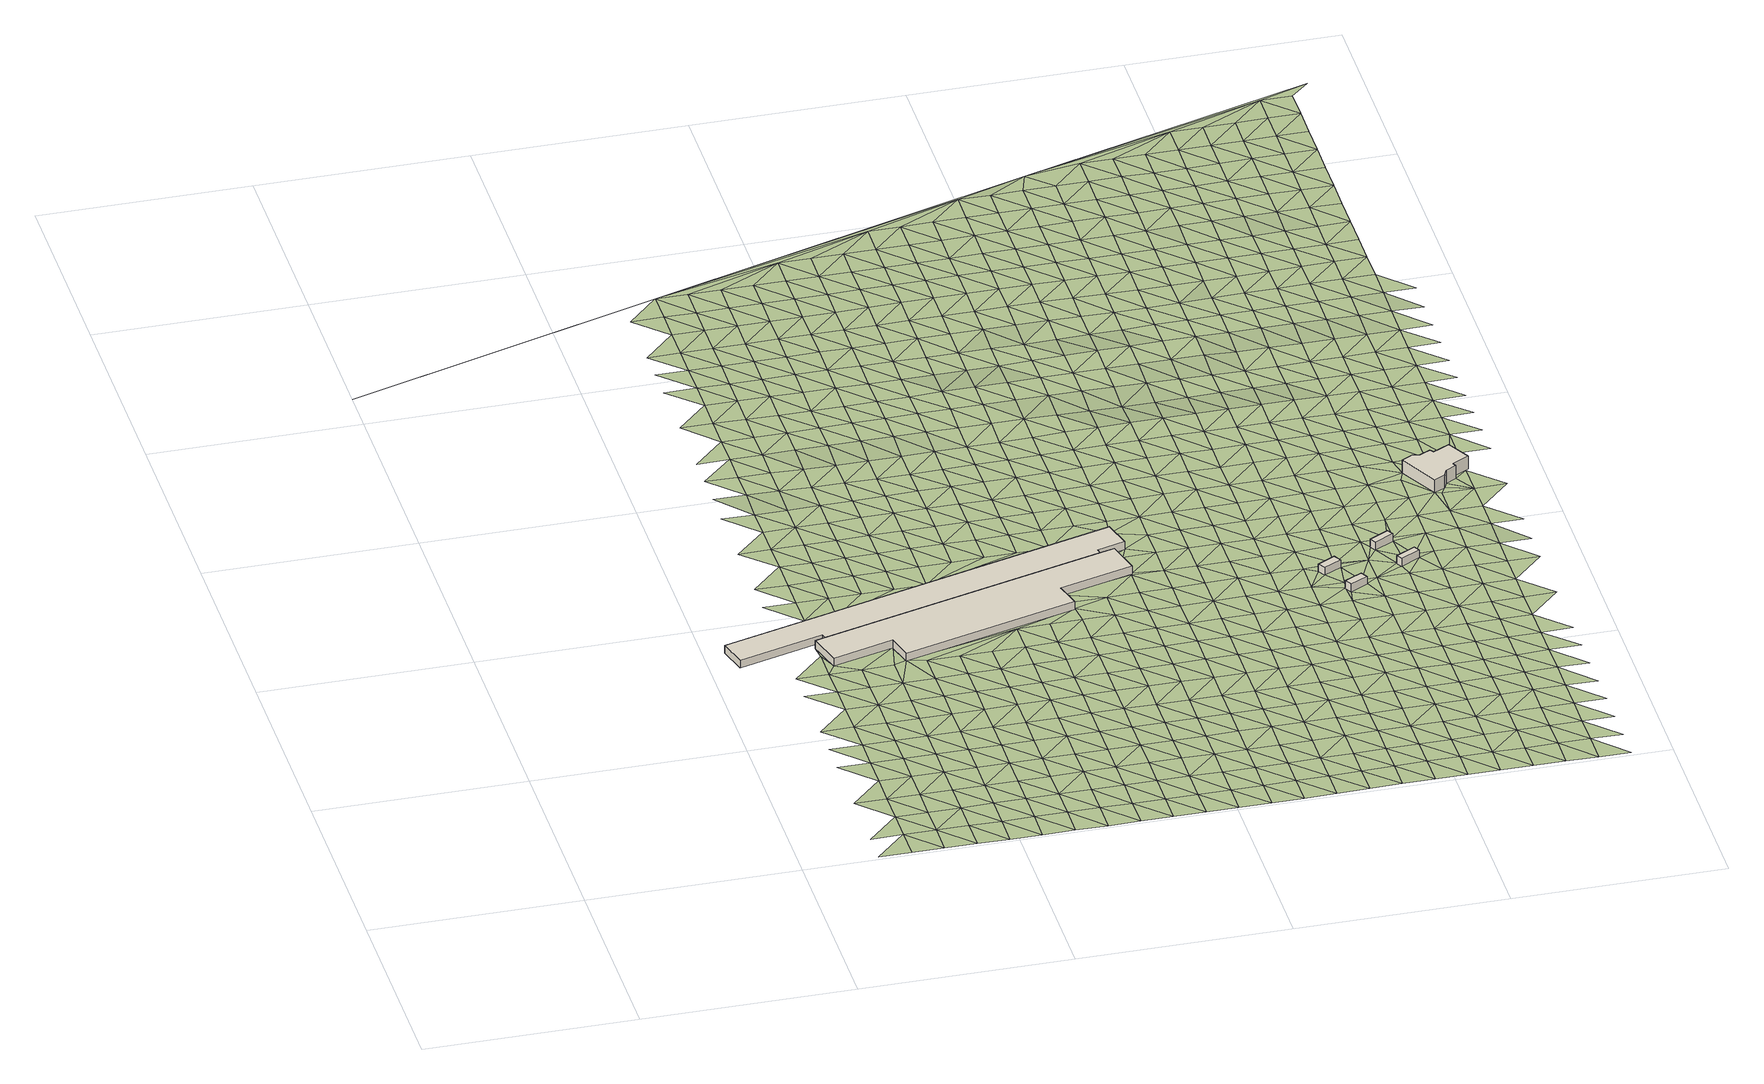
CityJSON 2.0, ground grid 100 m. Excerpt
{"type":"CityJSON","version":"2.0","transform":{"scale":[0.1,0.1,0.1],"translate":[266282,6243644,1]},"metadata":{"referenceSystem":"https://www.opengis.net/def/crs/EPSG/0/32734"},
"CityObjects":{
"building1":{"type":"Building","attributes":{"building":"workshop","building:levels":1,"building_height":4.1,"plus_code":"4FRW3FHF+XHX","ground_height":2.49,"roof_height":6.59},"geometry":[{"type":"Solid","lod":"1","boundaries":[[[[0,1,2,3]],[[1,4,5,2]],[[4,6,7,5]],[[6,8,9,7]],[[8,10,11,9]],[[10,12,13,11]],[[12,14,15,13]],[[14,0,3,15]],[[3,2,5,7,9,11,13,15]],[[14,12,10,8,6,4,1,0]]]]}]},
"building2":{"type":"Building","attributes":{"building":"workshop","building:levels":1,"building_height":4.1,"plus_code":"4FRW3FHF+WPR","ground_height":2.63,"roof_height":6.73},"geometry":[{"type":"Solid","lod":"1","boundaries":[[[[16,17,18,19]],[[17,20,21,18]],[[20,22,23,21]],[[22,24,25,23]],[[24,26,27,25]],[[26,28,29,27]],[[28,30,31,29]],[[30,32,33,31]],[[32,34,35,33]],[[34,16,19,35]],[[19,18,21,23,25,27,29,31,33,35]],[[34,32,30,28,26,24,22,20,17,16]]]]}]},
"building3":{"type":"Building","attributes":{"building":"transportation","building:levels":1,"amenity":"shelter","building_height":4.1,"plus_code":"4FRW3FHG+WC6","ground_height":3.47,"roof_height":7.57},"geometry":[{"type":"Solid","lod":"1","boundaries":[[[[36,37,38,39]],[[37,40,41,38]],[[40,42,43,41]],[[42,36,39,43]],[[39,38,41,43]],[[42,40,37,36]]]]}]},
"building4":{"type":"Building","attributes":{"building":"transportation","building:levels":1,"amenity":"shelter","building_height":4.1,"plus_code":"4FRW3FHG+VC5","ground_height":3.32,"roof_height":7.42},"geometry":[{"type":"Solid","lod":"1","boundaries":[[[[44,45,46,47]],[[45,48,49,46]],[[48,50,51,49]],[[50,44,47,51]],[[47,46,49,51]],[[50,48,45,44]]]]}]},
"building5":{"type":"Building","attributes":{"building":"transportation","building:levels":1,"amenity":"shelter","building_height":4.1,"plus_code":"4FRW3FHG+XG8","ground_height":3.46,"roof_height":7.56},"geometry":[{"type":"Solid","lod":"1","boundaries":[[[[52,53,54,55]],[[53,56,57,54]],[[56,58,59,57]],[[58,52,55,59]],[[55,54,57,59]],[[58,56,53,52]]]]}]},
"building6":{"type":"Building","attributes":{"building":"transportation","building:levels":1,"amenity":"shelter","building_height":4.1,"plus_code":"4FRW3FHG+WH2","ground_height":3.42,"roof_height":7.52},"geometry":[{"type":"Solid","lod":"1","boundaries":[[[[60,61,62,63]],[[61,64,65,62]],[[64,66,67,65]],[[66,60,63,67]],[[63,62,65,67]],[[66,64,61,60]]]]}]},
"building7":{"type":"Building","attributes":{"address":"Ysterplaat","building":"train_station","building:levels":2,"building_height":6.9,"plus_code":"4FRW3FJG+4MQ","ground_height":3.16,"roof_height":10.06},"geometry":[{"type":"Solid","lod":"1","boundaries":[[[[68,69,70,71]],[[69,72,73,70]],[[72,74,75,73]],[[74,76,77,75]],[[76,78,79,77]],[[78,80,81,79]],[[80,82,83,81]],[[82,84,85,83]],[[84,86,87,85]],[[86,88,89,87]],[[88,90,91,89]],[[90,68,71,91]],[[71,70,73,75,77,79,81,83,85,87,89,91]],[[90,88,86,84,82,80,78,76,74,72,69,68]]]]}]},
"terrain1":{"type":"TINRelief","geometry":[{"type":"CompositeSurface","lod":"1","boundaries":[[[92,93,94]],[[95,94,96]],[[94,93,97]],[[96,98,99]],[[99,98,100]],[[96,94,101]],[[101,94,97]],[[102,98,96]],[[103,100,104]],[[101,102,96]],[[104,105,106]],[[100,98,107]],[[108,101,97]],[[102,109,98]],[[100,107,104]],[[110,105,111]],[[98,109,107]],[[102,101,112]],[[110,111,113]],[[101,108,114]],[[105,104,115]],[[109,102,112]],[[115,104,107]],[[101,114,112]],[[111,105,116]],[[117,113,118]],[[116,105,115]],[[119,107,109]],[[114,108,120]],[[112,121,109]],[[122,118,123]],[[124,113,111]],[[107,119,115]],[[111,116,125]],[[109,121,119]],[[114,126,112]],[[122,123,127]],[[118,113,124]],[[111,125,124]],[[126,114,120]],[[116,115,128]],[[121,112,129]],[[115,119,128]],[[130,123,118]],[[129,112,126]],[[127,123,131]],[[116,132,125]],[[124,130,118]],[[121,133,119]],[[131,20,127]],[[132,116,128]],[[120,134,126]],[[135,131,123]],[[133,121,129]],[[136,124,125]],[[130,135,123]],[[17,137,20]],[[119,138,128]],[[125,132,136]],[[129,126,139]],[[140,141,142]],[[138,119,133]],[[126,134,139]],[[130,124,143]],[[144,132,128]],[[124,136,145]],[[133,129,146]],[[147,142,148]],[[128,138,144]],[[135,130,143]],[[124,145,143]],[[139,146,129]],[[147,148,149]],[[150,131,135]],[[136,132,151]],[[132,144,152]],[[142,141,153]],[[138,133,154]],[[134,155,139]],[[133,146,156]],[[145,136,151]],[[143,157,135]],[[151,132,152]],[[148,142,153]],[[138,154,144]],[[149,158,159]],[[160,153,141]],[[133,156,154]],[[146,139,161]],[[150,135,157]],[[145,162,143]],[[159,158,163]],[[161,139,155]],[[148,164,149]],[[144,165,152]],[[145,151,162]],[[146,166,156]],[[157,143,167]],[[153,164,148]],[[144,154,165]],[[166,146,161]],[[158,149,168]],[[169,163,170]],[[171,143,162]],[[171,167,143]],[[150,157,167]],[[172,151,152]],[[156,173,154]],[[164,168,149]],[[165,174,152]],[[175,153,160]],[[155,176,161]],[[173,156,166]],[[151,172,162]],[[170,177,178]],[[172,152,174]],[[179,163,158]],[[153,175,164]],[[154,180,165]],[[168,181,158]],[[171,182,167]],[[161,183,166]],[[173,180,154]],[[163,179,170]],[[171,162,184]],[[185,177,186]],[[158,181,179]],[[161,176,183]],[[168,164,187]],[[174,165,188]],[[162,172,184]],[[185,186,189]],[[164,175,187]],[[180,188,165]],[[190,175,160]],[[177,170,191]],[[182,171,192]],[[173,166,193]],[[183,194,166]],[[181,168,195]],[[191,170,179]],[[184,192,171]],[[172,174,196]],[[180,173,193]],[[197,189,198]],[[187,195,168]],[[188,199,174]],[[193,166,194]],[[177,200,186]],[[176,201,183]],[[202,179,181]],[[172,196,184]],[[177,191,200]],[[182,192,203]],[[196,174,199]],[[175,190,187]],[[181,195,202]],[[189,186,204]],[[188,180,205]],[[194,183,206]],[[198,207,208]],[[8,209,160]],[[160,210,190]],[[193,211,180]],[[192,184,212]],[[204,186,200]],[[206,183,201]],[[167,182,213]],[[191,179,214]],[[195,187,215]],[[199,188,205]],[[208,207,216]],[[179,202,217]],[[212,184,196]],[[180,211,205]],[[198,189,218]],[[194,219,193]],[[215,187,190]],[[214,200,191]],[[192,220,203]],[[218,189,204]],[[179,217,214]],[[219,194,206]],[[195,221,202]],[[220,192,212]],[[222,207,198]],[[223,196,199]],[[211,193,224]],[[225,216,226]],[[221,195,215]],[[205,227,199]],[[213,182,203]],[[201,228,206]],[[218,222,198]],[[224,193,219]],[[204,200,229]],[[217,202,230]],[[196,223,212]],[[231,200,214]],[[232,203,220]],[[223,199,227]],[[190,210,215]],[[211,233,205]],[[226,234,235]],[[230,202,221]],[[216,207,236]],[[229,218,204]],[[219,206,237]],[[222,238,207]],[[229,200,231]],[[233,211,224]],[[217,239,214]],[[212,240,220]],[[206,228,237]],[[216,236,226]],[[221,215,241]],[[227,205,242]],[[243,234,244]],[[207,238,236]],[[239,217,230]],[[212,223,240]],[[224,219,245]],[[215,210,241]],[[242,205,233]],[[213,203,232]],[[222,218,246]],[[247,231,214]],[[243,244,248]],[[218,229,249]],[[237,245,219]],[[234,226,250]],[[230,221,251]],[[232,220,252]],[[227,253,223]],[[214,239,247]],[[240,254,220]],[[238,222,246]],[[250,226,236]],[[218,249,246]],[[241,251,221]],[[253,227,242]],[[233,224,255]],[[228,256,237]],[[252,220,254]],[[224,245,257]],[[244,234,258]],[[229,231,259]],[[223,260,240]],[[261,248,262]],[[231,247,263]],[[239,230,264]],[[233,255,242]],[[258,234,250]],[[230,251,265]],[[260,223,253]],[[224,257,255]],[[213,266,167]],[[267,236,238]],[[249,229,259]],[[241,210,268]],[[245,237,269]],[[262,270,261]],[[246,271,238]],[[259,231,263]],[[232,252,213]],[[239,264,247]],[[254,240,272]],[[230,265,264]],[[269,237,256]],[[244,273,248]],[[236,267,250]],[[251,241,268]],[[253,242,274]],[[244,258,275]],[[238,271,267]],[[272,240,260]],[[249,276,246]],[[257,245,277]],[[242,255,274]],[[248,273,262]],[[247,278,263]],[[254,279,252]],[[244,275,273]],[[276,249,259]],[[277,245,269]],[[160,209,210]],[[258,250,280]],[[251,281,265]],[[260,253,282]],[[247,264,278]],[[254,272,279]],[[271,246,283]],[[257,284,255]],[[250,267,280]],[[281,251,268]],[[274,282,253]],[[285,268,210]],[[270,262,286]],[[287,213,252]],[[256,288,269]],[[283,246,276]],[[284,257,277]],[[258,289,275]],[[290,259,263]],[[265,291,264]],[[292,272,260]],[[286,262,273]],[[278,293,263]],[[287,252,279]],[[271,294,267]],[[255,295,274]],[[289,258,280]],[[291,265,281]],[[292,260,282]],[[259,290,276]],[[277,269,296]],[[294,271,283]],[[290,263,293]],[[284,295,255]],[[264,297,278]],[[298,270,286]],[[213,287,299]],[[269,288,296]],[[273,275,300]],[[267,301,280]],[[268,285,281]],[[279,272,302]],[[282,274,303]],[[289,304,275]],[[291,297,264]],[[272,292,305]],[[283,276,306]],[[301,267,294]],[[285,210,307]],[[295,303,274]],[[308,309,270]],[[273,300,286]],[[293,278,310]],[[287,279,302]],[[311,284,277]],[[275,304,300]],[[276,290,306]],[[272,305,302]],[[296,312,277]],[[313,289,280]],[[297,310,278]],[[294,283,314]],[[291,281,315]],[[292,282,316]],[[284,311,295]],[[266,213,299]],[[280,301,313]],[[285,317,281]],[[303,318,282]],[[311,277,312]],[[298,286,319]],[[288,320,296]],[[306,314,283]],[[304,289,321]],[[290,293,322]],[[297,291,315]],[[299,287,323]],[[305,292,316]],[[286,300,319]],[[310,324,293]],[[315,281,317]],[[302,325,287]],[[318,316,282]],[[303,295,326]],[[289,313,321]],[[301,294,327]],[[290,322,306]],[[307,210,328]],[[312,296,329]],[[294,314,330]],[[322,293,324]],[[287,325,323]],[[295,311,326]],[[305,331,302]],[[319,332,298]],[[329,296,320]],[[304,333,300]],[[301,327,313]],[[310,297,334]],[[317,285,307]],[[318,303,335]],[[321,336,304]],[[294,330,327]],[[315,337,297]],[[316,331,305]],[[323,266,299]],[[314,306,338]],[[312,339,311]],[[298,340,270]],[[326,335,303]],[[300,333,319]],[[324,310,334]],[[325,302,341]],[[304,336,333]],[[338,306,322]],[[297,337,334]],[[339,312,329]],[[321,313,342]],[[317,343,315]],[[331,341,302]],[[314,344,330]],[[345,316,318]],[[311,346,326]],[[342,313,327]],[[343,317,307]],[[318,335,347]],[[332,319,348]],[[320,349,329]],[[344,314,338]],[[346,311,339]],[[350,266,351]],[[352,336,321]],[[353,322,324]],[[337,315,354]],[[355,323,325]],[[316,345,331]],[[348,319,333]],[[334,356,324]],[[341,357,325]],[[345,318,347]],[[330,358,327]],[[335,326,359]],[[342,352,321]],[[354,315,343]],[[266,323,355]],[[298,332,340]],[[322,353,338]],[[339,329,360]],[[209,328,210]],[[358,330,344]],[[353,324,356]],[[325,357,355]],[[359,326,346]],[[337,361,334]],[[341,331,362]],[[363,332,348]],[[329,349,360]],[[351,266,364]],[[350,351,364]],[[333,336,365]],[[327,366,342]],[[343,307,328]],[[367,347,335]],[[352,368,336]],[[361,337,354]],[[331,345,362]],[[338,369,344]],[[346,339,370]],[[366,327,358]],[[335,359,367]],[[266,355,364]],[[333,365,348]],[[356,334,371]],[[357,341,372]],[[336,368,365]],[[338,353,369]],[[360,370,339]],[[354,343,373]],[[371,334,361]],[[362,372,341]],[[352,342,374]],[[358,344,375]],[[345,347,376]],[[366,377,342]],[[328,373,343]],[[347,367,378]],[[363,340,332]],[[363,348,379]],[[356,380,353]],[[355,357,381]],[[359,346,382]],[[349,383,360]],[[369,375,344]],[[346,370,384]],[[368,352,374]],[[385,361,354]],[[345,376,362]],[[348,365,379]],[[342,377,374]],[[380,356,371]],[[357,372,381]],[[376,347,378]],[[366,358,386]],[[359,382,367]],[[364,387,350]],[[385,354,373]],[[346,384,382]],[[353,388,369]],[[364,355,389]],[[370,360,390]],[[358,375,386]],[[372,362,391]],[[379,392,363]],[[388,353,380]],[[389,355,381]],[[390,360,383]],[[368,393,365]],[[394,377,366]],[[371,361,395]],[[367,396,378]],[[374,397,368]],[[361,385,398]],[[391,362,376]],[[375,369,399]],[[328,400,373]],[[370,401,384]],[[363,392,340]],[[386,394,366]],[[367,382,396]],[[350,387,402]],[[365,393,379]],[[380,371,395]],[[372,403,381]],[[368,397,393]],[[399,369,388]],[[361,398,395]],[[389,404,364]],[[401,370,390]],[[374,377,405]],[[406,270,340]],[[403,372,391]],[[407,386,375]],[[385,373,408]],[[409,376,378]],[[384,410,382]],[[394,405,377]],[[387,364,404]],[[396,411,378]],[[392,379,412]],[[380,413,388]],[[414,389,381]],[[383,415,390]],[[375,399,407]],[[410,384,401]],[[416,397,374]],[[398,385,408]],[[376,409,391]],[[412,379,393]],[[413,380,395]],[[408,373,400]],[[414,381,403]],[[409,378,411]],[[328,209,400]],[[394,386,417]],[[382,418,396]],[[405,416,374]],[[419,420,421]],[[392,422,340]],[[389,423,404]],[[390,424,401]],[[417,386,407]],[[410,418,382]],[[399,388,425]],[[398,426,395]],[[403,391,427]],[[422,392,412]],[[413,428,388]],[[389,414,423]],[[390,415,424]],[[393,397,429]],[[430,405,394]],[[411,396,431]],[[416,432,397]],[[426,398,408]],[[391,409,427]],[[419,421,433]],[[399,425,407]],[[387,404,434]],[[430,394,417]],[[388,428,425]],[[418,431,396]],[[435,421,402]],[[393,429,412]],[[436,413,395]],[[414,403,437]],[[410,401,438]],[[439,340,422]],[[397,432,429]],[[404,423,434]],[[424,440,401]],[[408,400,441]],[[433,421,435]],[[402,387,442]],[[436,395,426]],[[427,437,403]],[[416,405,443]],[[407,444,417]],[[409,411,445]],[[418,410,438]],[[405,430,446]],[[431,447,411]],[[438,401,440]],[[441,400,209]],[[412,448,422]],[[428,413,449]],[[415,450,424]],[[407,425,444]],[[451,435,402]],[[434,442,387]],[[432,416,443]],[[452,426,408]],[[453,423,414]],[[409,445,427]],[[412,429,448]],[[405,446,443]],[[413,436,449]],[[414,437,454]],[[445,411,447]],[[435,451,433]],[[441,452,408]],[[451,402,442]],[[430,417,455]],[[423,453,434]],[[431,418,456]],[[440,424,457]],[[417,444,458]],[[414,454,453]],[[438,459,418]],[[439,422,460]],[[461,425,428]],[[462,436,426]],[[437,427,463]],[[433,464,209]],[[448,465,422]],[[449,466,428]],[[457,424,450]],[[432,467,429]],[[446,430,455]],[[447,431,456]],[[443,468,432]],[[455,417,458]],[[452,462,426]],[[463,427,445]],[[418,459,456]],[[406,340,439]],[[425,461,444]],[[442,434,469]],[[440,470,438]],[[441,209,471]],[[460,422,465]],[[428,466,461]],[[433,451,464]],[[429,467,448]],[[449,436,472]],[[437,473,454]],[[432,468,467]],[[453,469,434]],[[470,440,457]],[[446,474,443]],[[441,471,452]],[[462,472,436]],[[473,437,463]],[[464,471,209]],[[458,444,475]],[[476,445,447]],[[459,438,477]],[[455,474,446]],[[456,478,447]],[[465,448,479]],[[480,466,449]],[[451,442,481]],[[482,453,454]],[[450,483,457]],[[484,270,406]],[[475,444,461]],[[469,485,442]],[[477,438,470]],[[468,443,486]],[[487,462,452]],[[445,476,463]],[[479,448,467]],[[472,480,449]],[[482,454,473]],[[476,447,478]],[[451,481,464]],[[459,488,456]],[[474,486,443]],[[452,471,487]],[[481,442,485]],[[439,460,406]],[[465,489,460]],[[455,458,490]],[[491,461,466]],[[470,457,492]],[[458,475,493]],[[488,459,477]],[[469,453,494]],[[463,495,473]],[[489,465,479]],[[466,480,491]],[[453,482,496]],[[457,483,492]],[[467,468,497]],[[474,455,490]],[[472,462,498]],[[499,471,464]],[[478,456,500]],[[486,501,468]],[[490,458,493]],[[462,487,502]],[[463,476,495]],[[485,469,494]],[[503,477,470]],[[499,464,481]],[[453,496,494]],[[500,456,488]],[[467,497,479]],[[475,461,504]],[[480,472,498]],[[505,460,489]],[[468,501,497]],[[461,491,506]],[[462,502,498]],[[492,503,470]],[[482,473,507]],[[478,508,476]],[[495,509,473]],[[486,474,510]],[[504,493,475]],[[487,471,511]],[[477,512,488]],[[406,460,505]],[[490,513,474]],[[461,506,504]],[[471,499,514]],[[508,478,500]],[[489,479,515]],[[516,481,485]],[[507,496,482]],[[483,517,492]],[[494,518,485]],[[507,473,509]],[[503,512,477]],[[501,486,510]],[[491,480,519]],[[502,487,511]],[[476,520,495]],[[479,497,515]],[[474,513,510]],[[498,521,480]],[[511,471,514]],[[490,493,522]],[[481,516,499]],[[523,500,488]],[[518,516,485]],[[520,476,508]],[[505,489,524]],[[506,491,519]],[[494,496,525]],[[526,503,492]],[[493,504,522]],[[519,480,521]],[[488,512,523]],[[502,527,498]],[[509,495,528]],[[515,524,489]],[[525,496,507]],[[526,492,517]],[[501,529,497]],[[530,513,490]],[[499,531,514]],[[510,532,501]],[[511,527,502]],[[528,495,520]],[[506,533,504]],[[534,518,494]],[[508,500,535]],[[512,503,536]],[[522,530,490]],[[499,516,531]],[[500,523,537]],[[505,538,406]],[[497,529,515]],[[521,498,539]],[[509,540,507]],[[505,524,541]],[[501,532,529]],[[533,506,519]],[[525,534,494]],[[503,526,536]],[[510,513,542]],[[520,508,535]],[[527,539,498]],[[540,509,528]],[[500,537,535]],[[504,543,522]],[[511,514,544]],[[518,545,516]],[[505,541,538]],[[530,542,513]],[[308,270,484]],[[531,546,514]],[[524,515,547]],[[548,525,507]],[[523,512,549]],[[517,550,526]],[[543,504,533]],[[534,545,518]],[[536,551,512]],[[552,532,510]],[[553,519,521]],[[527,511,544]],[[520,554,528]],[[547,515,529]],[[539,555,521]],[[544,514,546]],[[507,540,548]],[[530,522,556]],[[531,516,557]],[[537,523,549]],[[542,552,510]],[[554,520,535]],[[549,512,551]],[[541,524,558]],[[519,553,533]],[[536,526,559]],[[543,556,522]],[[553,521,555]],[[545,557,516]],[[560,534,525]],[[558,524,547]],[[525,548,561]],[[526,550,559]],[[529,532,562]],[[563,542,530]],[[539,527,564]],[[565,546,531]],[[540,528,566]],[[537,567,535]],[[552,568,532]],[[544,569,527]],[[554,570,528]],[[538,541,571]],[[543,533,572]],[[573,551,536]],[[563,530,556]],[[557,565,531]],[[525,561,560]],[[567,537,549]],[[529,562,547]],[[555,539,564]],[[545,534,574]],[[540,566,548]],[[571,541,558]],[[532,568,562]],[[572,533,553]],[[527,569,564]],[[528,570,566]],[[559,573,536]],[[544,546,575]],[[576,554,535]],[[406,538,484]],[[552,542,577]],[[578,556,543]],[[557,545,574]],[[551,579,549]],[[542,563,580]],[[565,575,546]],[[534,560,574]],[[576,535,567]],[[558,547,581]],[[582,559,550]],[[583,538,571]],[[572,578,543]],[[573,579,551]],[[584,561,548]],[[568,552,577]],[[553,555,585]],[[586,569,544]],[[570,554,587]],[[547,562,581]],[[542,580,577]],[[564,588,555]],[[548,566,589]],[[561,36,560]],[[590,567,549]],[[575,586,544]],[[554,576,587]],[[589,584,548]],[[563,556,591]],[[585,572,553]],[[565,557,592]],[[593,36,561]],[[578,594,556]],[[585,555,588]],[[574,595,557]],[[579,590,549]],[[571,558,596]],[[564,569,597]],[[573,559,598]],[[581,599,558]],[[561,600,593]],[[559,582,601]],[[568,602,562]],[[580,563,591]],[[561,584,600]],[[570,603,566]],[[604,576,567]],[[577,605,568]],[[591,556,594]],[[586,597,569]],[[557,595,592]],[[587,606,570]],[[484,538,583]],[[596,583,571]],[[574,560,607]],[[575,565,608]],[[579,573,598]],[[607,560,36]],[[596,558,599]],[[590,604,567]],[[559,601,598]],[[562,602,581]],[[578,572,609]],[[610,588,564]],[[566,603,589]],[[584,589,45]],[[568,605,602]],[[572,585,611]],[[570,606,603]],[[580,612,577]],[[586,575,608]],[[587,576,613]],[[597,610,564]],[[565,592,608]],[[593,600,614]],[[594,578,609]],[[615,595,574]],[[591,612,580]],[[572,611,609]],[[604,613,576]],[[589,616,45]],[[599,581,617]],[[585,588,618]],[[584,619,600]],[[590,579,620]],[[601,582,621]],[[583,596,622]],[[574,607,615]],[[598,623,579]],[[605,577,624]],[[625,606,587]],[[602,617,581]],[[610,618,588]],[[616,589,603]],[[614,600,619]],[[626,607,614]],[[597,586,627]],[[590,620,604]],[[583,622,484]],[[612,624,577]],[[608,628,586]],[[613,625,587]],[[579,623,620]],[[45,616,629]],[[599,630,596]],[[591,594,631]],[[632,611,585]],[[592,595,633]],[[601,634,598]],[[609,635,594]],[[636,595,615]],[[617,630,599]],[[618,632,585]],[[586,628,627]],[[621,634,601]],[[602,605,637]],[[612,591,631]],[[607,626,638]],[[610,597,639]],[[592,633,608]],[[603,606,640]],[[613,604,641]],[[626,614,638]],[[624,642,605]],[[631,594,635]],[[595,636,633]],[[625,643,606]],[[629,644,619]],[[622,596,645]],[[619,638,614]],[[609,611,646]],[[623,598,647]],[[644,629,616]],[[604,620,641]],[[602,637,617]],[[648,615,607]],[[618,610,639]],[[616,603,640]],[[630,645,596]],[[605,642,637]],[[632,646,611]],[[597,627,639]],[[606,643,640]],[[634,647,598]],[[649,628,608]],[[650,625,613]],[[638,619,644]],[[622,651,484]],[[624,612,652]],[[653,635,609]],[[615,648,636]],[[631,654,612]],[[638,648,607]],[[608,633,649]],[[641,650,613]],[[630,617,655]],[[616,656,644]],[[620,623,657]],[[621,658,634]],[[645,651,622]],[[646,653,609]],[[647,659,623]],[[642,624,652]],[[632,618,660]],[[625,661,643]],[[617,637,655]],[[612,654,652]],[[639,662,618]],[[656,616,640]],[[631,635,663]],[[627,628,664]],[[620,657,641]],[[649,665,628]],[[650,661,625]],[[623,659,657]],[[645,630,666]],[[644,667,638]],[[632,660,646]],[[636,668,633]],[[647,634,669]],[[651,670,484]],[[653,663,635]],[[618,662,660]],[[648,671,636]],[[627,664,639]],[[52,648,638]],[[655,666,630]],[[628,665,664]],[[644,656,672]],[[634,658,669]],[[638,673,52]],[[642,674,637]],[[675,654,631]],[[668,649,633]],[[676,640,643]],[[641,677,650]],[[652,678,642]],[[667,644,679]],[[636,671,668]],[[661,680,643]],[[679,644,672]],[[638,667,673]],[[653,646,681]],[[659,647,682]],[[663,675,631]],[[677,641,657]],[[651,645,683]],[[637,674,655]],[[684,662,639]],[[656,640,676]],[[645,666,685]],[[642,678,674]],[[646,660,681]],[[643,680,676]],[[669,682,647]],[[652,654,686]],[[687,648,52]],[[688,665,649]],[[661,650,689]],[[639,664,684]],[[671,648,687]],[[690,673,667]],[[651,683,670]],[[484,670,308]],[[663,653,691]],[[692,657,659]],[[645,685,683]],[[675,686,654]],[[688,649,668]],[[650,677,689]],[[666,655,693]],[[694,672,656]],[[658,695,669]],[[681,691,653]],[[659,682,692]],[[696,673,690]],[[697,678,652]],[[662,698,660]],[[680,661,699]],[[679,672,64]],[[693,655,674]],[[684,700,662]],[[676,694,656]],[[701,690,667]],[[702,664,665]],[[657,703,677]],[[686,697,652]],[[665,688,704]],[[689,699,661]],[[671,687,705]],[[666,706,685]],[[675,663,707]],[[660,698,681]],[[668,671,708]],[[682,669,709]],[[670,683,710]],[[663,691,711]],[[662,700,698]],[[657,692,703]],[[701,696,690]],[[687,696,712]],[[702,684,664]],[[680,713,676]],[[706,666,693]],[[665,704,702]],[[694,714,672]],[[64,672,714]],[[674,678,715]],[[675,707,686]],[[689,677,716]],[[712,705,687]],[[697,717,678]],[[663,711,707]],[[671,705,708]],[[680,699,713]],[[308,670,710]],[[685,718,683]],[[691,681,719]],[[688,668,720]],[[682,721,692]],[[703,716,677]],[[674,715,693]],[[700,684,722]],[[718,685,706]],[[678,717,715]],[[719,681,698]],[[696,723,712]],[[724,701,64]],[[697,686,725]],[[696,701,723]],[[720,704,688]],[[694,676,726]],[[727,699,689]],[[684,702,722]],[[720,668,708]],[[676,713,728]],[[64,714,724]],[[710,683,729]],[[711,691,730]],[[731,703,692]],[[686,707,725]],[[716,727,689]],[[693,732,706]],[[705,712,733]],[[714,694,726]],[[718,729,683]],[[730,691,719]],[[676,728,726]],[[724,723,701]],[[717,697,734]],[[698,700,735]],[[702,704,736]],[[699,737,713]],[[693,715,732]],[[722,738,700]],[[711,739,707]],[[703,740,716]],[[725,734,697]],[[308,710,741]],[[704,720,736]],[[712,723,733]],[[727,737,699]],[[698,735,719]],[[705,742,708]],[[729,741,710]],[[739,711,730]],[[700,738,735]],[[718,706,743]],[[715,717,744]],[[702,745,722]],[[724,714,746]],[[747,728,713]],[[732,748,706]],[[726,749,714]],[[707,750,725]],[[708,742,720]],[[727,716,751]],[[744,717,734]],[[702,736,745]],[[705,733,742]],[[737,747,713]],[[729,718,743]],[[730,719,752]],[[746,723,724]],[[743,706,748]],[[739,750,707]],[[749,746,714]],[[715,753,732]],[[754,738,722]],[[726,728,755]],[[719,735,752]],[[734,725,756]],[[737,727,757]],[[753,715,744]],[[722,745,754]],[[747,755,728]],[[720,68,736]],[[723,758,733]],[[750,756,725]],[[759,720,742]],[[741,729,760]],[[748,732,761]],[[762,308,741]],[[763,739,730]],[[764,749,726]],[[743,765,729]],[[752,766,730]],[[723,746,758]],[[767,735,738]],[[745,736,768]],[[769,747,737]],[[761,732,753]],[[720,759,68]],[[754,770,738]],[[755,764,726]],[[771,744,734]],[[739,763,750]],[[729,765,760]],[[756,772,734]],[[763,730,766]],[[733,773,742]],[[748,774,743]],[[735,767,752]],[[746,749,775]],[[68,768,736]],[[738,770,767]],[[758,776,733]],[[744,771,753]],[[777,754,745]],[[774,748,761]],[[772,771,734]],[[764,775,749]],[[742,773,759]],[[733,776,773]],[[756,750,778]],[[755,747,779]],[[762,741,760]],[[745,768,777]],[[765,743,780]],[[766,752,781]],[[758,746,782]],[[750,763,778]],[[68,759,773]],[[761,753,783]],[[770,754,784]],[[764,755,779]],[[780,743,774]],[[781,752,767]],[[775,782,746]],[[68,785,768]],[[772,756,786]],[[753,771,783]],[[754,777,784]],[[765,787,760]],[[766,788,763]],[[789,776,758]],[[776,790,773]],[[778,786,756]],[[774,761,791]],[[765,780,787]],[[788,766,781]],[[782,789,758]],[[773,790,792]],[[770,793,767]],[[768,794,777]],[[775,764,795]],[[783,791,761]],[[768,785,794]],[[784,796,770]],[[762,760,797]],[[771,772,798]],[[763,799,778]],[[772,786,800]],[[776,801,790]],[[775,795,782]],[[785,802,794]],[[797,760,787]],[[799,763,788]],[[770,796,793]],[[789,803,776]],[[780,774,804]],[[771,798,783]],[[781,767,805]],[[784,777,806]],[[774,791,807]],[[798,772,800]],[[801,792,790]],[[786,778,808]],[[794,802,809]],[[308,762,810]],[[806,777,794]],[[776,803,801]],[[780,804,787]],[[788,781,805]],[[789,782,811]],[[762,797,812]],[[774,807,804]],[[792,801,813]],[[778,799,808]],[[767,793,805]],[[791,783,814]],[[815,796,784]],[[800,786,816]],[[813,801,817]],[[814,783,798]],[[806,815,784]],[[818,794,809]],[[809,819,818]],[[797,787,820]],[[803,789,821]],[[816,786,808]],[[818,806,794]],[[807,791,822]],[[823,799,788]],[[824,793,796]],[[787,804,820]],[[805,825,788]],[[817,826,827]],[[826,817,801]],[[822,791,814]],[[796,815,824]],[[797,828,812]],[[829,798,800]],[[799,823,808]],[[800,816,830]],[[788,825,823]],[[827,826,831]],[[807,832,804]],[[805,793,833]],[[834,801,803]],[[828,797,820]],[[798,829,814]],[[815,806,835]],[[806,818,835]],[[832,807,822]],[[829,800,830]],[[833,793,824]],[[812,810,762]],[[818,831,836]],[[816,808,837]],[[801,834,826]],[[804,838,820]],[[839,825,805]],[[828,840,812]],[[808,823,837]],[[835,818,836]],[[822,814,841]],[[838,804,832]],[[833,839,805]],[[816,842,830]],[[824,815,843]],[[814,829,841]],[[835,844,815]],[[845,828,820]],[[842,816,837]],[[832,822,846]],[[823,825,847]],[[843,833,824]],[[845,820,838]],[[839,848,825]],[[843,815,844]],[[836,849,835]],[[841,846,822]],[[840,810,812]],[[840,828,850]],[[829,830,851]],[[823,847,837]],[[842,852,830]],[[825,848,847]],[[853,838,832]],[[828,845,850]],[[829,851,841]],[[839,833,854]],[[844,835,855]],[[832,846,853]],[[851,830,852]],[[833,843,856]],[[857,842,837]],[[858,845,838]],[[848,839,854]],[[850,859,840]],[[857,837,847]],[[833,856,854]],[[846,841,860]],[[844,861,843]],[[853,858,838]],[[862,308,810]],[[852,842,863]],[[859,810,840]],[[860,841,851]],[[850,845,864]],[[842,857,863]],[[846,865,853]],[[847,848,866]],[[856,843,867]],[[858,864,845]],[[854,868,848]],[[865,846,860]],[[869,859,850]],[[870,851,852]],[[857,847,866]],[[863,871,852]],[[848,868,866]],[[858,853,872]],[[856,873,854]],[[864,869,850]],[[851,870,860]],[[865,872,853]],[[871,870,852]],[[857,874,863]],[[810,859,875]],[[876,864,858]],[[868,854,877]],[[869,878,859]],[[866,874,857]],[[865,860,879]],[[876,858,872]],[[880,871,863]],[[875,859,878]],[[879,860,870]],[[868,881,866]],[[863,874,880]],[[869,864,882]],[[883,872,865]],[[864,876,884]],[[879,883,865]],[[878,869,882]],[[870,871,885]],[[874,866,886]],[[864,884,882]],[[880,887,871]],[[876,872,888]],[[885,879,870]],[[862,889,308]],[[883,890,872]],[[885,871,887]],[[891,880,874]],[[892,875,878]],[[884,876,888]],[[882,893,878]],[[888,872,890]],[[862,810,875]],[[883,879,894]],[[887,880,895]],[[892,878,893]],[[879,885,896]],[[884,897,882]],[[890,883,894]],[[888,897,884]],[[879,896,894]],[[893,882,898]],[[897,898,882]],[[888,890,899]],[[894,900,890]],[[875,892,862]],[[892,893,901]],[[897,888,899]],[[898,902,893]],[[899,890,900]],[[901,893,902]],[[898,897,903]],[[899,904,897]],[[892,901,862]],[[902,898,903]],[[897,904,903]],[[905,901,902]],[[903,906,902]],[[901,905,862]],[[905,902,906]],[[862,905,907]],[[889,862,907]]]}]}
},
"vertices":[
[2903,2110,15],[2897,2134,15],[2897,2134,56],[2903,2110,56],[3032,2170,15],[3032,2170,56],[2994,2306,15],[2994,2306,56],[1097,1790,15],[1097,1790,56],[1134,1655,15],[1134,1655,56],[1539,1765,15],[1539,1765,56],[1545,1741,15],[1545,1741,56],
[2903,2110,16],[1545,1741,16],[1545,1741,57],[2903,2110,57],[1497,1727,16],[1497,1727,57],[1541,1567,16],[1541,1567,57],[1832,1646,16],[1832,1646,57],[1865,1525,16],[1865,1525,57],[2696,1751,16],[2696,1751,57],[2662,1872,16],[2662,1872,57],[3015,1968,16],[3015,1968,57],[2972,2128,16],[2972,2128,57],
[3818,1768,25],[3838,1734,25],[3838,1734,66],[3818,1768,66],[3922,1777,25],[3922,1777,66],[3902,1812,25],[3902,1812,66],
[3901,1610,23],[3921,1576,23],[3921,1576,64],[3901,1610,64],[4004,1619,23],[4004,1619,64],[3985,1654,23],[3985,1654,64],
[4091,1907,25],[4106,1877,25],[4106,1877,66],[4091,1907,66],[4200,1926,25],[4200,1926,66],[4183,1957,25],[4183,1957,66],
[4173,1750,24],[4188,1720,24],[4188,1720,65],[4173,1750,65],[4282,1769,24],[4282,1769,65],[4266,1800,24],[4266,1800,65],
[4379,2461,22],[4480,2268,22],[4480,2268,91],[4379,2461,91],[4533,2296,22],[4533,2296,91],[4547,2329,22],[4547,2329,91],[4598,2356,22],[4598,2356,91],[4591,2376,22],[4591,2376,91],[4671,2419,22],[4671,2419,91],[4610,2532,22],[4610,2532,91],[4531,2491,22],[4531,2491,91],[4518,2509,22],[4518,2509,91],[4467,2483,22],[4467,2483,91],[4431,2490,22],[4431,2490,91],
[1353,5,18],[1504,5,19],[1504,155,19],[1353,155,18],[1504,305,18],[1654,5,18],[1504,455,18],[1353,455,18],[1504,605,19],[1654,155,19],[1654,305,18],[1353,755,20],[1504,755,20],[1504,905,21],[1353,905,20],[1654,605,19],[1804,5,18],[1654,455,18],[1353,1055,20],[1504,1055,21],[1804,305,18],[1504,1205,19],[1804,155,19],[1654,755,20],[1654,905,21],[1353,1355,17],[1504,1355,17],[1804,605,18],[1954,5,15],[1804,455,18],[1353,1505,16],[1504,1505,16],[1654,1205,20],[1654,1055,20],[1954,155,16],[1504,1655,16],[1804,755,21],[1954,305,19],[1654,1355,17],[1541,1567,17],[1804,905,21],[1954,455,19],[2104,5,16],[1654,1505,17],[1804,1055,20],[1539,1765,16],[1954,605,18],[2104,155,19],[1353,2105,16],[1504,1955,16],[1504,2105,17],[1804,1355,18],[1954,755,20],[1804,1205,20],[2104,305,19],[1353,2255,17],[1504,2255,16],[1504,2405,17],[1832,1646,19],[1954,1055,19],[1954,905,21],[1654,2105,16],[2104,605,18],[2255,5,17],[2104,455,19],[1804,1505,19],[1504,2555,15],[1353,2555,15],[1654,1955,16],[2255,155,19],[1954,1205,19],[1504,2705,13],[1654,2255,16],[2104,755,20],[2255,305,19],[1865,1525,19],[1654,2405,16],[1353,2855,13],[1504,2855,10],[1954,1355,18],[2104,1055,19],[2255,455,19],[2104,905,21],[1804,2105,16],[2405,5,16],[1504,3005,20],[1353,3005,21],[1654,2705,14],[2255,605,19],[1654,2555,16],[1954,1505,19],[2405,155,19],[2104,1205,19],[1353,3155,21],[1504,3155,20],[1804,2255,16],[2255,755,19],[1504,3305,20],[1954,2105,16],[1654,2855,11],[2104,1355,19],[2405,455,19],[2405,305,19],[1804,2405,17],[2255,1055,20],[1353,3305,19],[1504,3455,17],[2255,905,21],[1654,3005,18],[2555,5,17],[1804,2555,17],[2104,1505,18],[1654,3155,18],[2405,755,19],[2555,155,17],[1504,3605,21],[1353,3605,21],[2994,2306,19],[2104,2105,16],[2405,605,19],[2255,1205,19],[2405,1655,18],[1804,2855,11],[1954,2255,17],[1504,3755,23],[1804,2705,15],[1654,3305,21],[2555,305,20],[2255,1355,20],[1954,2405,18],[1654,3455,17],[2405,1055,21],[2555,455,20],[1353,3900,22],[1504,3900,23],[2405,905,21],[2705,5,17],[1804,3155,14],[1954,2555,18],[1804,3005,14],[2255,1505,18],[2555,605,19],[1504,4050,22],[1353,4050,21],[1654,3755,22],[2705,155,17],[1654,3605,19],[1954,2705,18],[2405,1205,20],[2104,2255,17],[2555,755,19],[1353,4200,18],[1504,4200,19],[2705,305,20],[1804,3455,19],[1954,2855,13],[1504,4350,21],[1804,3305,22],[1654,3900,22],[2104,2405,19],[2405,1505,18],[2555,905,22],[2405,1355,21],[2705,605,19],[2855,5,17],[2705,455,20],[1654,4050,23],[1954,3155,12],[2555,1055,23],[1353,4500,20],[1504,4500,21],[1954,3005,12],[2104,2705,19],[2104,2555,19],[2696,1751,20],[1804,3755,21],[2255,2255,17],[2855,155,16],[1504,4650,21],[1804,3605,17],[2555,1205,22],[1654,4350,20],[2705,755,19],[1654,4200,20],[1954,3305,23],[2855,305,19],[2104,2855,15],[2555,1355,21],[1804,3900,22],[2255,2405,19],[2705,905,22],[1954,3455,20],[2855,455,19],[2405,2255,18],[1654,4500,20],[2555,1505,20],[3006,5,17],[1804,4050,22],[2104,3155,11],[2255,2555,18],[2705,1055,23],[2104,3005,11],[1954,3605,16],[2855,605,19],[3006,155,16],[2255,2705,19],[1654,4650,23],[2555,1655,20],[1804,4350,20],[1954,3755,20],[2705,1355,21],[2855,755,19],[1804,4200,21],[2705,1205,22],[2104,3305,23],[2555,2255,18],[3340,5205,27],[2,4200,15],[2255,2855,16],[3006,455,17],[3006,305,17],[1954,3900,22],[2104,3455,22],[2405,2555,19],[2855,1055,22],[2405,2405,18],[2855,905,20],[1804,4500,20],[3156,5,16],[1954,4050,22],[2255,3155,10],[2705,1655,20],[2255,3005,10],[2705,1505,20],[3006,605,18],[2104,3755,19],[2705,2255,18],[3156,155,16],[2104,3605,17],[2855,1205,22],[1804,4650,23],[1954,4350,21],[2405,2855,17],[3006,755,18],[1954,4200,22],[2405,2705,19],[2255,3305,23],[3156,305,16],[2104,4800,23],[2855,1355,22],[2104,3900,22],[2555,2405,19],[2255,3455,23],[3006,1055,22],[3156,455,16],[3006,905,18],[1954,4500,21],[3306,5,17],[2662,1872,20],[2705,1805,20],[2104,4050,23],[2405,3155,12],[2555,2555,17],[2855,1655,20],[2405,3005,12],[2855,1505,20],[2255,3605,17],[3156,605,19],[3306,155,17],[2555,2705,17],[3006,1205,22],[1954,4650,23],[2855,1805,20],[2104,4350,21],[2255,3755,16],[3156,755,18],[2104,4200,23],[2405,3305,23],[3306,305,16],[2555,2855,16],[3006,1355,22],[2705,2405,19],[2255,4050,22],[2405,3455,24],[3156,1055,21],[2255,3900,21],[3156,905,18],[2104,4500,21],[2555,3005,14],[3006,1505,21],[3306,605,20],[3456,5,19],[3306,455,16],[2705,2555,17],[2405,3605,19],[3006,1955,19],[2555,3155,14],[3006,1655,20],[3456,155,18],[3156,1205,23],[2104,4650,23],[2255,4350,21],[2405,3755,15],[2705,2855,16],[3306,755,19],[2255,4200,22],[2705,2705,17],[2555,3305,20],[2855,2405,19],[3456,305,17],[3015,1968,19],[3156,1355,23],[3006,1805,20],[2405,3900,20],[2555,4950,23],[2555,3455,25],[2855,2555,18],[3306,1055,19],[3456,455,17],[3306,905,18],[2255,4500,21],[2705,3005,14],[3156,1505,23],[3606,5,23],[2405,4050,21],[2555,3605,23],[3456,605,19],[2897,2134,17],[2903,2110,17],[2972,2128,18],[2255,4650,21],[3156,1655,21],[3606,155,21],[2705,3305,20],[2855,2705,19],[3306,1205,24],[2705,3155,14],[2405,4350,22],[2555,3755,15],[3456,755,19],[2405,4200,22],[3032,2170,18],[3156,1805,21],[3006,2105,18],[2855,2855,19],[3306,1355,24],[3606,455,19],[2255,4800,21],[3606,305,19],[3006,2405,19],[3156,1955,19],[2555,4050,23],[2705,3455,25],[3456,1055,19],[2555,3900,18],[3456,905,19],[2405,4500,22],[2855,3005,16],[3757,5,24],[3156,2105,19],[3006,2555,19],[3306,1655,24],[3306,1505,24],[2705,3755,15],[3606,755,19],[3757,155,23],[2705,3605,23],[3606,605,19],[2405,4800,22],[2855,3305,18],[3006,2705,21],[3456,1205,23],[3156,2255,19],[2405,4650,20],[2855,3155,16],[2555,4350,24],[2555,4200,25],[3306,1805,24],[3757,305,20],[3156,2405,20],[3006,2855,22],[3456,1355,25],[2705,3900,18],[2855,3455,25],[3606,1055,18],[3757,455,20],[3606,905,19],[2555,4500,24],[3006,3005,20],[3306,2105,19],[3456,1505,24],[3907,5,23],[3006,5100,26],[3306,1955,20],[2705,4050,23],[3156,2555,19],[3757,605,18],[2555,4650,21],[2855,3755,17],[3006,3155,20],[3907,155,24],[2855,3605,24],[3456,1805,25],[3606,1205,21],[3456,1655,25],[2705,4350,24],[3156,2855,23],[3306,2255,20],[3757,755,19],[2705,4200,25],[3156,2705,22],[3907,305,21],[3006,3455,24],[2555,4800,23],[3006,3305,15],[3606,1505,25],[3757,905,19],[3606,1355,25],[2855,4050,24],[3306,2555,21],[3907,455,21],[2855,3900,17],[3306,2405,21],[2705,4500,24],[3456,2105,19],[4057,5,23],[3456,1955,20],[3156,3155,21],[3757,1055,19],[3156,3005,21],[3006,3605,26],[3907,605,19],[2705,4650,21],[3606,1655,25],[4057,155,24],[3306,2705,22],[3757,1205,19],[2855,4350,25],[3006,3755,21],[3456,2255,20],[2855,4200,25],[3156,3305,13],[3606,1805,25],[3907,905,20],[4057,305,21],[3907,755,18],[2705,4950,23],[3306,2855,23],[3757,1355,23],[2705,4800,23],[3006,3900,15],[3156,3455,23],[3456,2555,22],[3606,1955,21],[3456,2405,21],[2855,4500,25],[3757,1505,25],[4057,605,19],[4207,5,24],[4057,455,21],[3006,4050,24],[3306,3155,23],[3907,1055,19],[3306,3005,23],[3156,3605,26],[3606,2105,19],[2855,4650,21],[4207,155,24],[3757,1805,25],[3757,1655,25],[3006,4350,25],[3156,3755,23],[3456,2855,23],[3606,2255,20],[3907,1355,19],[4057,755,18],[3006,4200,26],[3456,2705,22],[3907,1205,19],[2855,4800,22],[3306,3305,11],[4207,305,23],[3757,1955,22],[3606,2405,21],[4057,905,20],[3156,4050,22],[3306,3455,21],[4207,455,23],[3156,3900,16],[3006,4500,24],[4357,5,23],[2855,4950,24],[3901,1610,26],[3456,3155,23],[3606,2555,22],[4057,1055,19],[3456,3005,23],[3907,1505,23],[4207,605,19],[3306,3755,25],[3757,2255,20],[3838,1734,26],[3306,3605,26],[3757,2105,21],[3006,4800,23],[3606,2705,21],[4357,305,23],[3006,4650,22],[3907,1655,26],[4357,155,23],[3156,4350,23],[4057,1355,19],[4207,755,18],[3156,4200,25],[4057,1205,19],[3902,1812,26],[3757,2405,21],[3456,3455,18],[3606,2855,22],[3456,3305,11],[3306,3900,18],[4207,905,19],[3922,1777,26],[3907,1955,25],[4057,1505,23],[3156,4500,23],[3606,3005,22],[3985,1654,26],[4357,605,21],[4507,5,23],[3006,4950,24],[4357,455,23],[3306,4050,19],[4207,1055,19],[3907,1805,26],[3757,2705,21],[3757,2555,22],[4004,1619,26],[3156,4650,22],[3456,3755,26],[3606,3155,22],[3907,2255,22],[4507,155,23],[3456,3605,26],[3907,2105,23],[3306,4350,22],[4057,1805,26],[3757,2855,22],[4207,1355,18],[4357,755,19],[3306,4200,24],[4207,1205,18],[4057,1655,26],[3156,4800,24],[3606,3305,13],[4507,305,23],[4057,1955,25],[3907,2405,22],[4357,905,17],[3156,4950,24],[3456,4050,17],[3606,3455,15],[3456,3900,19],[3306,4500,22],[4207,1505,20],[4507,605,23],[4657,5,22],[4507,455,23],[3757,3155,21],[4357,1055,19],[3757,3005,21],[3606,3605,25],[3907,2705,22],[3907,2555,23],[3306,4650,22],[4173,1750,26],[4057,2255,22],[4657,155,23],[3156,5100,24],[4057,2105,23],[4207,1655,26],[4106,1877,26],[3456,4350,20],[3606,3755,27],[4357,1355,18],[4507,755,23],[3456,4200,20],[4188,1720,26],[4357,1205,18],[3757,3305,14],[4657,305,23],[3306,4950,24],[3907,2855,22],[3306,4800,25],[3606,3900,23],[4183,1957,26],[4057,2405,22],[4507,905,18],[4207,1805,26],[3757,3455,13],[4657,455,23],[3456,4500,20],[4357,1505,19],[4808,5,21],[4200,1926,26],[3606,4050,18],[3907,3155,22],[4507,1055,18],[3907,3005,22],[4266,1800,26],[4057,2705,22],[4657,605,23],[4057,2555,23],[4207,2105,24],[3456,4650,24],[3757,3755,27],[4207,2255,23],[4808,155,21],[3306,5100,25],[3757,3605,23],[4207,1955,26],[4507,1205,19],[4357,1655,24],[3606,4350,19],[4657,755,24],[3606,4200,18],[3456,4800,25],[3907,3305,14],[4207,2405,21],[4808,305,22],[4057,2855,22],[4357,1955,27],[4357,1805,24],[3757,3900,25],[4507,1505,18],[4657,905,22],[4507,1355,18],[3456,4950,25],[3907,3455,11],[4808,455,22],[3606,4500,19],[4357,2105,25],[3757,4050,19],[4057,3155,22],[4207,2555,23],[4657,1055,18],[4057,3005,22],[3907,3605,17],[4808,605,22],[3456,5100,26],[4357,2255,23],[3606,4800,25],[3757,4200,17],[4207,2705,23],[4507,1805,21],[4657,1205,19],[3606,4650,22],[4507,1655,21],[3907,3755,25],[4808,755,22],[4057,3305,14],[3757,4350,20],[4207,2855,22],[4657,1355,18],[3907,3900,27],[4808,905,23],[4507,1955,27],[4357,2405,22],[3606,5100,26],[3757,4500,20],[3606,5250,26],[4057,3605,17],[4657,1505,18],[3606,4950,25],[4057,3455,11],[4207,3155,19],[4357,2555,24],[4808,1055,21],[4207,3005,19],[3907,4200,17],[3907,4050,23],[4480,2268,24],[3757,4650,21],[4657,1655,19],[4507,2105,26],[4357,2705,25],[4057,3755,25],[4808,1355,19],[3757,4800,23],[4207,3305,15],[4657,1805,19],[3907,4350,21],[4357,2855,21],[4431,2490,24],[4057,3900,27],[3757,4950,25],[4207,3455,12],[4657,1955,28],[4507,2255,24],[3907,4500,21],[4533,2296,24],[4357,3155,19],[4507,2555,24],[4808,1655,19],[4357,3005,19],[3757,5100,26],[4057,4200,17],[4207,3605,14],[4057,4050,23],[4657,2255,25],[4467,2483,24],[4657,2105,27],[3907,4800,26],[4357,3305,15],[4507,2705,25],[3907,4650,27],[4207,3755,24],[4518,2509,24],[4057,5400,27],[4808,1805,19],[3757,5250,25],[4547,2329,23],[4057,4350,21],[4507,2855,22],[4207,3900,27],[4598,2356,24],[4610,2532,23],[4531,2491,24],[3907,4950,24],[4808,1955,27],[4057,4500,21],[4357,3605,12],[4507,3005,18],[4357,3455,13],[4657,2405,24],[4591,2376,24],[3907,5100,23],[4207,4200,19],[4207,4050,25],[4671,2419,24],[4057,4650,27],[4507,3155,18],[4808,2255,27],[4657,2705,26],[4657,2555,23],[4357,3755,22],[4057,4800,26],[4507,3305,14],[3907,5250,24],[4207,4350,19],[4357,3900,27],[4657,3005,18],[4657,2855,23],[4057,4950,24],[4207,4500,19],[4507,3605,12],[4507,3455,14],[4808,2555,24],[4057,5100,23],[4357,4200,22],[4357,4050,26],[4207,4650,27],[4657,3305,15],[4808,2705,26],[4657,3155,18],[4507,3755,20],[4207,4800,27],[4057,5250,24],[4357,4350,20],[4808,2855,24],[4507,5550,25],[4507,3900,26],[4207,4950,27],[4357,4500,20],[4657,3605,12],[4808,3005,21],[4657,3455,15],[4207,5100,25],[4507,4200,24],[4507,4050,27],[4357,4650,27],[4808,3155,21],[4657,3755,18],[4207,5400,26],[4357,4800,27],[4808,3305,16],[4207,5250,24],[4507,4350,21],[4657,3900,26],[4808,3455,16],[4357,5100,26],[4507,4500,21],[4357,4950,27],[4657,4200,25],[4808,3605,14],[4657,4050,27],[4507,4800,26],[4746,5630,27],[4507,4650,26],[4808,3755,17],[4357,5400,25],[4357,5250,26],[4657,4500,22],[4808,3900,25],[4657,4350,22],[4507,4950,26],[4507,5100,26],[4657,4800,25],[4657,4650,23],[4507,5400,27],[4507,5250,27],[4657,5100,27],[4657,4950,26],[4657,5400,27],[4657,5250,27],[4657,5550,27]
]}
